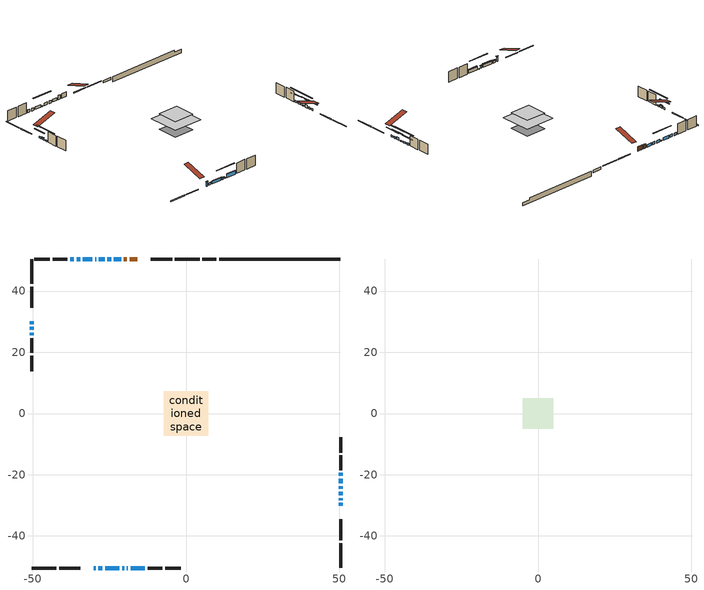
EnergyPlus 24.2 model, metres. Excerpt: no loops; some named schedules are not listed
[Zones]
conditioned space
 floor outside (Floor1 construction): -1.36,-1.36 -1.36,1.36 1.36,1.36 1.36,-1.36 z0.49
 floor adiabatic (Floor3 construction): -1.07,-1.07 -1.07,1.07 1.07,1.07 1.07,-1.07 z0.49
 floor adiabatic (AdiabaticFloorConstruction): -7.33,-7.33 -7.33,7.33 7.33,7.33 7.33,-7.33 z2.93
 floor foundation (Slab1 construction): -5,-5 -5,5 5,5 5,-5 z-2.04
 floor foundation (Slab2 construction): -1.07,-1.07 -1.07,1.07 1.07,1.07 1.07,-1.07 z-0.65
 wall outside (RimJoist1 construction): 4.46,50.45 -3.64,50.45 / -50.45,-50.45 -42.35,-50.45 / -50.45,50.45 -50.45,42.35 / 50.45,-50.45 50.45,-42.35 z0.49:0.79
 wall outside (RimJoist2 construction): -4.57,50.45 -11.44,50.45 / -41.42,-50.45 -34.55,-50.45 / -50.45,41.42 -50.45,34.55 / 50.45,-41.42 50.45,-34.55 z0.49:0.79
 wall outside (AdiabaticWallConstruction 1): -15.87,50.45 -18.43,50.45 / -19.36,50.45 -20.27,50.45 z0.49:2.52
 wall outside (AdiabaticWallConstruction): -30.13,-50.45 -29.52,-50.45 z0.49:2.55; -28.59,-50.45 -27.37,-50.45 / -50.45,30.13 -50.45,29.21 / 50.45,-30.13 50.45,-29.21 / 50.45,-28.28 50.45,-27.67 / -20.84,-50.45 -20.22,-50.45 / -50.45,28.28 -50.45,27.37 / 50.45,-20.3 50.45,-19.38 z0.49:1.41; -21.2,50.45 -23.53,50.45 / -24.46,50.45 -25.68,50.45 / -26.61,50.45 -28.44,50.45 / -26.44,-50.45 -21.76,-50.45 / 50.45,-26.75 50.45,-25.52 / -30.59,50.45 -33.64,50.45 / -34.56,50.45 -35.73,50.45 / -36.66,50.45 -37.83,50.45 z0.49:1.71; 50.45,-24.6 50.45,-23.68 z0.49:0.95; 50.45,-22.75 50.45,-21.23 / -50.45,26.44 -50.45,25.52 z0.49:1.1; -29.36,50.45 -29.66,50.45 / -19.3,-50.45 -19,-50.45 z0.49:0.84; -18.08,-50.45 -13.4,-50.45 z0.49:2.01
 wall outside (Wall1 construction): -38.76,50.45 -43.52,50.45 / -12.47,-50.45 -7.71,-50.45 / -50.45,24.6 -50.45,19.84 / 50.45,-18.46 50.45,-13.7 z0.49:5.37
 wall outside (Wall2 construction): -44.45,50.45 -49.52,50.45 / -6.79,-50.45 -1.71,-50.45 / -50.45,18.91 -50.45,13.83 / 50.45,-12.77 50.45,-7.69 z0.49:5.37
 wall foundation (FoundationWall1 construction): 10.89,50.45,-2.04 10.89,50.45,0.4 46.5,50.45,0.4 46.5,50.45,-0.6 50.45,50.45,-0.6 50.45,50.45,-2.04
 wall foundation (FoundationWall2 construction): 9.96,50.45 5.39,50.45 z-0.65:0.49
 window (WindowConstruction 16): -30.13,-50.45 -29.52,-50.45 z0.49:2.55
 window (WindowConstruction 6): -28.59,-50.45 -27.37,-50.45 z0.49:1.4
 window (WindowConstruction 7): -50.45,30.13 -50.45,29.21 z0.49:1.4
 window (WindowConstruction 8): 50.45,-30.13 50.45,-29.21 z0.49:1.4
 window (WindowConstruction 9): 50.45,-28.28 50.45,-27.67 z0.49:1.4
 window (WindowConstruction 10): -21.2,50.45 -23.53,50.45 z0.49:1.71
 window (WindowConstruction 11): -24.46,50.45 -25.68,50.45 z0.49:1.71
 window (WindowConstruction 12): -26.61,50.45 -28.44,50.45 z0.49:1.71
 window (WindowConstruction 13): -26.44,-50.45 -21.76,-50.45 z0.49:1.71
 window (WindowConstruction 14): -20.84,-50.45 -20.23,-50.45 z0.49:1.4
 window (WindowConstruction 15): -50.45,28.28 -50.45,27.37 z0.49:1.4
 window (WindowConstruction): 50.45,-26.74 50.45,-25.53 z0.49:1.71
 window (WindowConstruction 17): 50.45,-24.6 50.45,-23.68 z0.49:0.95
 window (WindowConstruction 18): 50.45,-22.75 50.45,-21.23 z0.49:1.1
 window (WindowConstruction 19): -29.37,50.45 -29.66,50.45 z0.49:0.84
 window (WindowConstruction 20): -19.3,-50.45 -19.01,-50.45 z0.49:0.84
 window (WindowConstruction 21): -50.45,26.44 -50.45,25.53 z0.49:1.1
 window (WindowConstruction 1): 50.45,-20.3 50.45,-19.39 z0.49:1.4
 window (WindowConstruction 2): -30.59,50.45 -33.64,50.45 z0.49:1.71
 window (WindowConstruction 3): -34.56,50.45 -35.73,50.45 z0.49:1.71
 window (WindowConstruction 4): -36.66,50.45 -37.83,50.45 z0.49:1.71
 window (WindowConstruction 5): -18.08,-50.45 -13.4,-50.45 z0.49:2.01
 door (Door): -15.87,50.45 -18.43,50.45 z0.49:2.52
 door (Door 1): -19.36,50.45 -20.27,50.45 z0.49:2.52
 ceiling adiabatic (AdiabaticFloorConstruction): 7.33,-7.33 7.33,7.33 -7.33,7.33 -7.33,-7.33 z2.93
attic - vented
 floor to conditioned space (Floor2 construction Reversed): -5,-5 -5,5 5,5 5,-5 z5.37
 roof outside (Roof1 construction): -14.94,50.45,5.37 -14.94,40.71,8.61 -12.37,40.71,8.61 -12.37,50.45,5.37; -31.06,-50.45,5.37 -31.06,-40.71,8.61 -33.62,-40.71,8.61 -33.62,-50.45,5.37; -50.45,31.06,5.37 -40.71,31.06,8.61 -40.71,33.62,8.61 -50.45,33.62,5.37; 50.45,-31.06,5.37 40.71,-31.06,8.61 40.71,-33.62,8.61 50.45,-33.62,5.37
shading: -29.29,-50.45 -30.36,-50.45 -30.36,-50.86 -29.29,-50.86 z2.78; -27.14,-50.45 -28.82,-50.45 -28.82,-50.86 -27.14,-50.86 z1.63; -50.45,26.57 -50.45,32.77 -50.86,32.77 -50.86,26.57 z4.04; 50.45,-26.57 50.45,-32.77 50.86,-32.77 50.86,-26.57 z4.04; 50.45,-25.03 50.45,-30.92 50.86,-30.92 50.86,-25.03 z4.04; -21.54,-50.45 -26.67,-50.45 -26.67,-50.86 -21.54,-50.86 z1.94; -20,-50.45 -21.06,-50.45 -21.06,-50.86 -20,-50.86 z1.63; -50.45,27.14 -50.45,28.51 -50.86,28.51 -50.86,27.14 z1.63; 50.45,-22.89 50.45,-29.38 50.86,-29.38 50.86,-22.89 z4.35; 50.45,-18.6 50.45,-29.68 50.86,-29.68 50.86,-18.6 z6.03; 50.45,-16.15 50.45,-27.83 50.86,-27.83 50.86,-16.15 z6.18; -34.74,50.45 -24.29,50.45 -24.29,50.86 -34.74,50.86 z5.92; -13.93,-50.45 -24.38,-50.45 -24.38,-50.86 -13.93,-50.86 z5.92; -50.45,20.44 -50.45,31.52 -50.86,31.52 -50.86,20.44 z6.18; 50.45,-16.75 50.45,-22.94 50.86,-22.94 50.86,-16.75 z4.04; -13.17,-50.45 -18.31,-50.45 -18.31,-50.86 -13.17,-50.86 z2.24
[Building]
Building 1: Terrain=Suburbs
[Site:Location]
Vancouver Intl AP_BC: Latitude {deg}=49.19; Longitude {deg}=-123.18; Time Zone {hr}=-8; Elevation {m}=4; Keep Site Location Information=Yes
[Site:GroundTemperature:Shallow]
8.06451, 6.96315, 6.87495, 7.3976, 9.49575, 11.5841, 13.3946, 14.5416, 14.639, 13.7062, 11.9418, 9.91751
[Site:WaterMainsTemperature]
Calculation Method=Schedule; Temperature Schedule=mains temperature schedule
[Material] Roughness=Rough; Thermal Absorptance=0.9
Name | Thickness {m} | Conductivity {W/m-K} | Density {kg/m3} | Specific Heat {J/kg-K} | Solar Absorptance | Visible Absorptance
asphalt or fiberglass shingles | 0.00635 | 0.162714 | 1121.4 | 1465.45 | 0.4 | 0.4
ceiling stud and cavity | 0.1397 | 0.0798161 | 65.682 | 1177.47 | 0.7 | 0.7
concrete 4.0 in. | 0.1016 | 1.803125 | 2242.8 | 837.4 | 0.7 | 0.7
concrete 8.0 in. | 0.2032 | 1.803125 | 2242.8 | 837.4 | 0.7 | 0.7
door material | 0.04445 | 0.0451087 | 512.64 | 1214.23 | 0.7 | 0.7
exterior vertical ins | 0.00139922 | 0.029427 | 32.04 | 1214.23 | 0.7 | 0.7
floor covering | 0.0127 | 0.0433444 | 54.468 | 1339.84 | 0.6 | 0.6
floor covering 1 | 0.0127 | 9.015625 | 54.468 | 1339.84 | 0.6 | 0.6
floor rigid ins; wall rigid ins 1 | 0.512978 | 0.029427 | 32.04 | 1214.23 | 0.7 | 0.7
floor stud and cavity | 0.1397 | 1.58053 | 92.3553 | 1139.71 | 0.7 | 0.7
floor stud and cavity 1 | 0.0889 | 0.62952 | 50.32683 | 1063.81 | 0.7 | 0.7
floor stud and cavity 2 | 0.1397 | 1.75129 | 37.0049 | 1207.88 | 0.7 | 0.7
furniture material conditioned space 1 | 0.1524 | 0.115458 | 640.8 | 1214.23 | 0.6 | 0.6
gypsum board | 0.0127 | 0.160291 | 801 | 837.4 | 0.6 | 0.6
gypsum board 1 | 0.0127 | 0.160291 | 801 | 837.4 | 0.7 | 0.7
osb sheathing 0.5 in. | 0.0127 | 0.115458 | 512.64 | 1214.23 | 0.7 | 0.7
osb sheathing 0.75 in. | 0.01905 | 0.115458 | 512.64 | 1214.23 | 0.7 | 0.7
osb sheathing 2.0 in. | 0.0508 | 0.115458 | 512.64 | 1214.23 | 0.7 | 0.7
rim joist stud and cavity | 0.0508 | 0.0451784 | 125.044 | 1163.47 | 0.6 | 0.6
rim joist stud and cavity 1 | 0.0508 | 0.0435419 | 125.044 | 1163.47 | 0.6 | 0.6
wall rigid ins | 0.051816 | 0.029427 | 32.04 | 1214.23 | 0.7 | 0.7
wall stud and cavity | 0.1397 | 0.251076 | 139.0536 | 1170.24 | 0.7 | 0.7
wall stud and cavity 1 | 0.1397 | 0.251873 | 139.0536 | 1170.24 | 0.7 | 0.7
wall stud and cavity 2 | 0.0889 | 0.380278 | 52.3479 | 1209.89 | 0.7 | 0.7
wall stud and cavity 3 | 0.0889 | 0.391764 | 83.0341 | 1211.67 | 0.7 | 0.7
wood siding | 0.0254 | 0.102417 | 544.68 | 1172.36 | 0.4 | 0.4
wood siding 1; wood siding 2; wood siding 3 | 0.0254 | 0.102417 | 544.68 | 1172.36 | 0.7 | 0.7
[WindowMaterial:SimpleGlazingSystem]
Name | U-Factor {W/m2-K} | Solar Heat Gain Coefficient
WindowMaterial | 3.30119 | 0.67
WindowMaterial 1 | 3.304596 | 0.64
WindowMaterial 10 | 3.308 | 0.63
WindowMaterial 11 | 3.26258 | 0.43
WindowMaterial 2 | 3.296079 | 0.7
WindowMaterial 3 | 3.30119 | 0.66
WindowMaterial 4 | 3.308 | 0.62
WindowMaterial 5 | 3.30687 | 0.61
WindowMaterial 6 | 3.31993 | 0.53
WindowMaterial 7 | 3.29835 | 0.69
WindowMaterial 8 | 6.881736 | 0.69
WindowMaterial 9 | 3.30914 | 0.58
[Construction]
AdiabaticFloorConstruction: floor stud and cavity 2, floor rigid ins, osb sheathing 0.75 in., floor covering
AdiabaticWallConstruction: wood siding 2, wall rigid ins 1, wall stud and cavity 2, gypsum board
AdiabaticWallConstruction 1: wood siding 3, wall rigid ins 1, wall stud and cavity 2, gypsum board
Door; Door 1: door material
Floor1 construction: floor stud and cavity, osb sheathing 0.75 in., floor covering
Floor2 construction Reversed: gypsum board, ceiling stud and cavity
Floor3 construction: floor stud and cavity 1, floor covering 1
FoundationWall1 construction: concrete 8.0 in.
FoundationWall2 construction: concrete 8.0 in., gypsum board 1
furniture construction conditioned space 1: furniture material conditioned space 1
PartitionWallConstruction: gypsum board, wall stud and cavity 3, gypsum board
RimJoist1 construction: wood siding 1, osb sheathing 2.0 in., rim joist stud and cavity
RimJoist2 construction: wood siding 1, osb sheathing 2.0 in., rim joist stud and cavity 1
Roof1 construction: asphalt or fiberglass shingles
Slab1 construction; Slab2 construction: concrete 4.0 in.
Wall1 construction: wood siding, wall rigid ins, osb sheathing 0.5 in., wall stud and cavity, gypsum board
Wall2 construction: wood siding, wall rigid ins, osb sheathing 0.5 in., wall stud and cavity 1, gypsum board
WindowConstruction: WindowMaterial
WindowConstruction 1; WindowConstruction 15; WindowConstruction 7; WindowConstruction 8: WindowMaterial 1
WindowConstruction 10; WindowConstruction 3: WindowMaterial 3
WindowConstruction 11: WindowMaterial 6
WindowConstruction 12; WindowConstruction 14; WindowConstruction 21; WindowConstruction 6; WindowConstruction 9: WindowMaterial 5
WindowConstruction 13: WindowMaterial 7
WindowConstruction 16: WindowMaterial 8
WindowConstruction 17: WindowMaterial 9
WindowConstruction 18: WindowMaterial 10
WindowConstruction 19; WindowConstruction 20: WindowMaterial 11
WindowConstruction 2; WindowConstruction 5: WindowMaterial 2
WindowConstruction 4: WindowMaterial 4
[Zone] Multiplier=1; Part of Total Floor Area=Yes
Name | Volume {m3}
attic - vented | 52.7521
conditioned space | 834
[Space]
Name | Zone | Volume {m3}
attic - vented 1 | attic - vented | 52.7521
conditioned space 1 | conditioned space | 834
[ZoneInfiltration:EffectiveLeakageArea]
infil attic - vented 1: Zone or Space=attic - vented 1; Schedule=Always On Discrete; Effective Air Leakage Area {cm2}=4140.41; Stack Coefficient=0.000225836; Wind Coefficient=1.01535e-05
[ZoneMixing]
whole house fan mix: Zone or Space=attic - vented; Schedule=Always On Continuous; Design Flow Rate Calculation Method=Flow/Zone; Design Flow Rate {m3/s}=0; Source Zone or Space=conditioned space
[SurfaceProperty:ExposedFoundationPerimeter] Exposed Perimeter Calculation Method=TotalExposedPerimeter
Name | Total Exposed Perimeter {m}
Slab1 | 39.563
Slab2 | 4.572
[InternalMass] Zone or ZoneList=conditioned space; Space or SpaceList=conditioned space 1
Name | Construction | Surface Area {m2}
furniture mass conditioned space 1 | furniture construction conditioned space 1 | 132.676
partition wall mass | PartitionWallConstruction | 327.141
[Lights]
interior lighting: Zone or ZoneList or Space or SpaceList=conditioned space 1; Schedule=interior lighting schedule; Design Level Calculation Method=LightingLevel; Lighting Level {W}=343.2; Return Air Fraction=0; Fraction Radiant=0.6; Fraction Visible=0.2; Fraction Replaceable=1
[People]
occupants: Zone or ZoneList or Space or SpaceList=conditioned space 1; Number of People Schedule=occupants schedule; Number of People Calculation Method=People; Number of People=3; Fraction Radiant=0.314171; Sensible Heat Fraction=0.56303; Activity Level Schedule=occupants activity schedule; Carbon Dioxide Generation Rate {m3/s-W}=0; Enable ASHRAE 55 Comfort Warnings=No; Mean Radiant Temperature Calculation Type=EnclosureAveraged
[ElectricEquipment] Zone or ZoneList or Space or SpaceList=conditioned space 1; Design Level Calculation Method=EquipmentLevel
Name | Schedule | Design Level {W} | Fraction Latent | Fraction Radiant | Fraction Lost
clothes dryer | clothes dryer schedule | 140.772 | 0.015 | 0.081 | 0.85
clothes washer | clothes washer schedule | 32.1985 | 0.03 | 0.162 | 0.7
cooking range | cooking range schedule | 215.147 | 0.08 | 0.432 | 0.2
dishwasher | dishwasher schedule | 66.8632 | 0.3 | 0.18 | 0.4
fridge | fridge schedule | 72.9452 | 0 | 0.6 | 0
mech vent bath fan 0 | mech vent bath fan 0 schedule | 50.2 | 0 | 0 | 1
mech vent bath fan 1 | mech vent bath fan 1 schedule | 50.2 | 0 | 0 | 1
mech vent house fan | mech vent house fan schedule | 0 | 0 | 0 | 1
mech vent house fan cfis | mech vent house fan cfis schedule | 0 | 0 | 0 | 0
mech vent range fan 0 | mech vent range fan 0 schedule | 57 | 0 | 0 | 1
misc plug loads | misc plug loads schedule | 494.7 | 0.045 | 0.513 | 0.1
whole house fan | Always On Discrete | 0 | 0 | 0 | 1
[OtherEquipment] Zone or ZoneList or Space or SpaceList=conditioned space 1; Design Level Calculation Method=EquipmentLevel
Name | Fuel Type | Schedule | Design Level {W} | Fraction Latent | Fraction Radiant | Fraction Lost
clothes dryer 1 | Electricity | clothes dryer schedule | 0 | 0.015 | 0.081 | 0.85
cooking range 1 | Electricity | cooking range schedule | 0 | 0.08 | 0.432 | 0.2
general water use latent | None | general water use schedule | 62.594 | 1 | 0 | 0
general water use sensible | None | general water use schedule | -61.6891 | 0 | 0.6 | 0
mech vent house fan latent load | None | Always On Discrete | 0 | 1 | 0 | 0
mech vent house fan sensible load | None | Always On Discrete | 0 | 0 | 0 | 0
water heater energy adjustment1 | NaturalGas | Always On Discrete | 0.01 | 0 | 0 | 1
[ZoneInfiltration:DesignFlowRate] Zone or ZoneList or Space or SpaceList=conditioned space 1; Schedule=Always On Discrete; Design Flow Rate Calculation Method=Flow/Zone; Design Flow Rate {m3/s}=0
infil flow; natural vent flow; whole house fan flow
[Foundation:Kiva] Initial Indoor Air Temperature {C}=18; Wall Depth Below Slab {m}=0.2032
Name | Wall Height Above Grade {m} | Custom Block Material Name 1 | Custom Block Depth 1 {m} | Custom Block X Position 1 {m} | Custom Block Z Position 1 {m}
Foundation Kiva 1 | 0.399989
Foundation Kiva 2 | 0.490027 | exterior vertical ins | 1.14001 | 0.2159 | 0
[Foundation:Kiva:Settings]
Soil Conductivity {W/m-K}=0.849921; Soil Density {kg/m3}=1842.3; Soil Specific Heat {J/kg-K}=418.7; Ground Solar Absorptivity=0.9; Ground Thermal Absorptivity=0.9; Ground Surface Roughness {m}=0.03; Far-Field Width {m}=40; Deep-Ground Boundary Condition=ZeroFlux; Deep-Ground Depth {m}=40; Minimum Cell Dimension {m}=0.2; Maximum Cell Growth Coefficient=3; Simulation Timestep=Timestep
[Exterior:Lights]
exterior lighting: Schedule=exterior lighting schedule; Design Level {W}=75.6
[Schedule:Constant]
Name | Hourly Value
Always On Continuous; mech vent house fan schedule; mech vent house fan cfis schedule; Always On Discrete | 1
occupants activity schedule | 117.228
fridge schedule | 0
[Schedule:Week:Daily]
interior lighting schedule Week Rule - Jan1-Jan27: interior lighting schedule day, interior lighting schedule day, interior lighting schedule day, interior lighting schedule day, interior lighting schedule day, interior lighting schedule day, interior lighting schedule day, interior lighting schedule default day, interior lighting schedule default day, interior lighting schedule default day, interior lighting schedule default day, interior lighting schedule default day
interior lighting schedule Week Rule - Jan28-Feb3: interior lighting schedule day, interior lighting schedule day, interior lighting schedule day, interior lighting schedule day, interior lighting schedule day 1, interior lighting schedule day 1, interior lighting schedule day 1, interior lighting schedule default day, interior lighting schedule default day, interior lighting schedule default day, interior lighting schedule default day, interior lighting schedule default day
interior lighting schedule Week Rule - Feb4-Feb24: interior lighting schedule day 1, interior lighting schedule day 1, interior lighting schedule day 1, interior lighting schedule day 1, interior lighting schedule day 1, interior lighting schedule day 1, interior lighting schedule day 1, interior lighting schedule default day, interior lighting schedule default day, interior lighting schedule default day, interior lighting schedule default day, interior lighting schedule default day
interior lighting schedule Week Rule - Feb25-Mar3: interior lighting schedule day 1, interior lighting schedule day 1, interior lighting schedule day 1, interior lighting schedule day 1, interior lighting schedule day 2, interior lighting schedule day 2, interior lighting schedule day 2, interior lighting schedule default day, interior lighting schedule default day, interior lighting schedule default day, interior lighting schedule default day, interior lighting schedule default day
interior lighting schedule Week Rule - Mar4-Mar31: interior lighting schedule day 2, interior lighting schedule day 2, interior lighting schedule day 2, interior lighting schedule day 2, interior lighting schedule day 2, interior lighting schedule day 2, interior lighting schedule day 2, interior lighting schedule default day, interior lighting schedule default day, interior lighting schedule default day, interior lighting schedule default day, interior lighting schedule default day
interior lighting schedule Week Rule - Apr1-Apr28: interior lighting schedule day 3, interior lighting schedule day 3, interior lighting schedule day 3, interior lighting schedule day 3, interior lighting schedule day 3, interior lighting schedule day 3, interior lighting schedule day 3, interior lighting schedule default day, interior lighting schedule default day, interior lighting schedule default day, interior lighting schedule default day, interior lighting schedule default day
interior lighting schedule Week Rule - Apr29-May5: interior lighting schedule day 3, interior lighting schedule day 3, interior lighting schedule day 4, interior lighting schedule day 4, interior lighting schedule day 4, interior lighting schedule day 4, interior lighting schedule day 4, interior lighting schedule default day, interior lighting schedule default day, interior lighting schedule default day, interior lighting schedule default day, interior lighting schedule default day
interior lighting schedule Week Rule - May6-May26: interior lighting schedule day 4, interior lighting schedule day 4, interior lighting schedule day 4, interior lighting schedule day 4, interior lighting schedule day 4, interior lighting schedule day 4, interior lighting schedule day 4, interior lighting schedule default day, interior lighting schedule default day, interior lighting schedule default day, interior lighting schedule default day, interior lighting schedule default day
interior lighting schedule Week Rule - May27-Jun2: interior lighting schedule day 4, interior lighting schedule day 4, interior lighting schedule day 4, interior lighting schedule day 4, interior lighting schedule day 4, interior lighting schedule day 5, interior lighting schedule day 5, interior lighting schedule default day, interior lighting schedule default day, interior lighting schedule default day, interior lighting schedule default day, interior lighting schedule default day
interior lighting schedule Week Rule - Jun3-Jun30: interior lighting schedule day 5, interior lighting schedule day 5, interior lighting schedule day 5, interior lighting schedule day 5, interior lighting schedule day 5, interior lighting schedule day 5, interior lighting schedule day 5, interior lighting schedule default day, interior lighting schedule default day, interior lighting schedule default day, interior lighting schedule default day, interior lighting schedule default day
interior lighting schedule Week Rule - Jul1-Jul28: interior lighting schedule day 6, interior lighting schedule day 6, interior lighting schedule day 6, interior lighting schedule day 6, interior lighting schedule day 6, interior lighting schedule day 6, interior lighting schedule day 6, interior lighting schedule default day, interior lighting schedule default day, interior lighting schedule default day, interior lighting schedule default day, interior lighting schedule default day
interior lighting schedule Week Rule - Jul29-Aug4: interior lighting schedule day 6, interior lighting schedule day 6, interior lighting schedule day 6, interior lighting schedule day 7, interior lighting schedule day 7, interior lighting schedule day 7, interior lighting schedule day 7, interior lighting schedule default day, interior lighting schedule default day, interior lighting schedule default day, interior lighting schedule default day, interior lighting schedule default day
interior lighting schedule Week Rule - Aug5-Aug25: interior lighting schedule day 7, interior lighting schedule day 7, interior lighting schedule day 7, interior lighting schedule day 7, interior lighting schedule day 7, interior lighting schedule day 7, interior lighting schedule day 7, interior lighting schedule default day, interior lighting schedule default day, interior lighting schedule default day, interior lighting schedule default day, interior lighting schedule default day
interior lighting schedule Week Rule - Aug26-Sep1: interior lighting schedule day 7, interior lighting schedule day 7, interior lighting schedule day 7, interior lighting schedule day 7, interior lighting schedule day 7, interior lighting schedule day 7, interior lighting schedule day 8, interior lighting schedule default day, interior lighting schedule default day, interior lighting schedule default day, interior lighting schedule default day, interior lighting schedule default day
interior lighting schedule Week Rule - Sep2-Sep29: interior lighting schedule day 8, interior lighting schedule day 8, interior lighting schedule day 8, interior lighting schedule day 8, interior lighting schedule day 8, interior lighting schedule day 8, interior lighting schedule day 8, interior lighting schedule default day, interior lighting schedule default day, interior lighting schedule default day, interior lighting schedule default day, interior lighting schedule default day
interior lighting schedule Week Rule - Sep30-Oct6: interior lighting schedule day 8, interior lighting schedule day 9, interior lighting schedule day 9, interior lighting schedule day 9, interior lighting schedule day 9, interior lighting schedule day 9, interior lighting schedule day 9, interior lighting schedule default day, interior lighting schedule default day, interior lighting schedule default day, interior lighting schedule default day, interior lighting schedule default day
interior lighting schedule Week Rule - Oct7-Oct27: interior lighting schedule day 9, interior lighting schedule day 9, interior lighting schedule day 9, interior lighting schedule day 9, interior lighting schedule day 9, interior lighting schedule day 9, interior lighting schedule day 9, interior lighting schedule default day, interior lighting schedule default day, interior lighting schedule default day, interior lighting schedule default day, interior lighting schedule default day
interior lighting schedule Week Rule - Oct28-Nov3: interior lighting schedule day 9, interior lighting schedule day 9, interior lighting schedule day 9, interior lighting schedule day 9, interior lighting schedule day 10, interior lighting schedule day 10, interior lighting schedule day 10, interior lighting schedule default day, interior lighting schedule default day, interior lighting schedule default day, interior lighting schedule default day, interior lighting schedule default day
interior lighting schedule Week Rule - Nov4-Nov24: interior lighting schedule day 10, interior lighting schedule day 10, interior lighting schedule day 10, interior lighting schedule day 10, interior lighting schedule day 10, interior lighting schedule day 10, interior lighting schedule day 10, interior lighting schedule default day, interior lighting schedule default day, interior lighting schedule default day, interior lighting schedule default day, interior lighting schedule default day
interior lighting schedule Week Rule - Nov25-Dec1: interior lighting schedule day 10, interior lighting schedule day 10, interior lighting schedule day 10, interior lighting schedule day 10, interior lighting schedule day 10, interior lighting schedule day 10, interior lighting schedule day 11, interior lighting schedule default day, interior lighting schedule default day, interior lighting schedule default day, interior lighting schedule default day, interior lighting schedule default day
interior lighting schedule Week Rule - Dec2-Dec31: interior lighting schedule day 11, interior lighting schedule day 11, interior lighting schedule day 11, interior lighting schedule day 11, interior lighting schedule day 11, interior lighting schedule day 11, interior lighting schedule day 11, interior lighting schedule default day, interior lighting schedule default day, interior lighting schedule default day, interior lighting schedule default day, interior lighting schedule default day
occupants schedule Week Rule - Jan1-Dec31: occupants schedule day, occupants schedule day, occupants schedule day, occupants schedule day, occupants schedule day, occupants schedule day, occupants schedule day, occupants schedule default day, occupants schedule default day, occupants schedule default day, occupants schedule default day, occupants schedule default day
clothes dryer schedule Week Rule - Jan1-Dec31: clothes dryer schedule day, clothes dryer schedule day, clothes dryer schedule day, clothes dryer schedule day, clothes dryer schedule day, clothes dryer schedule day, clothes dryer schedule day, clothes dryer schedule default day, clothes dryer schedule default day, clothes dryer schedule default day, clothes dryer schedule default day, clothes dryer schedule default day
clothes washer schedule Week Rule - Jan1-Dec31: clothes washer schedule day, clothes washer schedule day, clothes washer schedule day, clothes washer schedule day, clothes washer schedule day, clothes washer schedule day, clothes washer schedule day, clothes washer schedule default day, clothes washer schedule default day, clothes washer schedule default day, clothes washer schedule default day, clothes washer schedule default day
cooking range schedule Week Rule - Jan1-Dec31: cooking range schedule day, cooking range schedule day, cooking range schedule day, cooking range schedule day, cooking range schedule day, cooking range schedule day, cooking range schedule day, cooking range schedule default day, cooking range schedule default day, cooking range schedule default day, cooking range schedule default day, cooking range schedule default day
dishwasher schedule Week Rule - Jan1-Dec31: dishwasher schedule day, dishwasher schedule day, dishwasher schedule day, dishwasher schedule day, dishwasher schedule day, dishwasher schedule day, dishwasher schedule day, dishwasher schedule default day, dishwasher schedule default day, dishwasher schedule default day, dishwasher schedule default day, dishwasher schedule default day
mech vent bath fan 0 schedule Week Rule - Jan1-Dec31: mech vent bath fan 0 schedule day, mech vent bath fan 0 schedule day, mech vent bath fan 0 schedule day, mech vent bath fan 0 schedule day, mech vent bath fan 0 schedule day, mech vent bath fan 0 schedule day, mech vent bath fan 0 schedule day, mech vent bath fan 0 schedule default day, mech vent bath fan 0 schedule default day, mech vent bath fan 0 schedule default day, mech vent bath fan 0 schedule default day, mech vent bath fan 0 schedule default day
mech vent bath fan 1 schedule Week Rule - Jan1-Dec31: mech vent bath fan 1 schedule day, mech vent bath fan 1 schedule day, mech vent bath fan 1 schedule day, mech vent bath fan 1 schedule day, mech vent bath fan 1 schedule day, mech vent bath fan 1 schedule day, mech vent bath fan 1 schedule day, mech vent bath fan 1 schedule default day, mech vent bath fan 1 schedule default day, mech vent bath fan 1 schedule default day, mech vent bath fan 1 schedule default day, mech vent bath fan 1 schedule default day
mech vent range fan 0 schedule Week Rule - Jan1-Dec31: mech vent range fan 0 schedule day, mech vent range fan 0 schedule day, mech vent range fan 0 schedule day, mech vent range fan 0 schedule day, mech vent range fan 0 schedule day, mech vent range fan 0 schedule day, mech vent range fan 0 schedule day, mech vent range fan 0 schedule default day, mech vent range fan 0 schedule default day, mech vent range fan 0 schedule default day, mech vent range fan 0 schedule default day, mech vent range fan 0 schedule default day
misc plug loads schedule Week Rule - Jan1-Dec31: misc plug loads schedule day, misc plug loads schedule day, misc plug loads schedule day, misc plug loads schedule day, misc plug loads schedule day, misc plug loads schedule day, misc plug loads schedule day, misc plug loads schedule default day, misc plug loads schedule default day, misc plug loads schedule default day, misc plug loads schedule default day, misc plug loads schedule default day
general water use schedule Week Rule - Jan1-Dec31: general water use schedule day, general water use schedule day, general water use schedule day, general water use schedule day, general water use schedule day, general water use schedule day, general water use schedule day, general water use schedule default day, general water use schedule default day, general water use schedule default day, general water use schedule default day, general water use schedule default day
exterior lighting schedule Week Rule - Jan1-Jan27: exterior lighting schedule day, exterior lighting schedule day, exterior lighting schedule day, exterior lighting schedule day, exterior lighting schedule day, exterior lighting schedule day, exterior lighting schedule day, exterior lighting schedule default day, exterior lighting schedule default day, exterior lighting schedule default day, exterior lighting schedule default day, exterior lighting schedule default day
exterior lighting schedule Week Rule - Jan28-Feb3: exterior lighting schedule day, exterior lighting schedule day, exterior lighting schedule day, exterior lighting schedule day, exterior lighting schedule day 1, exterior lighting schedule day 1, exterior lighting schedule day 1, exterior lighting schedule default day, exterior lighting schedule default day, exterior lighting schedule default day, exterior lighting schedule default day, exterior lighting schedule default day
exterior lighting schedule Week Rule - Feb4-Feb24: exterior lighting schedule day 1, exterior lighting schedule day 1, exterior lighting schedule day 1, exterior lighting schedule day 1, exterior lighting schedule day 1, exterior lighting schedule day 1, exterior lighting schedule day 1, exterior lighting schedule default day, exterior lighting schedule default day, exterior lighting schedule default day, exterior lighting schedule default day, exterior lighting schedule default day
exterior lighting schedule Week Rule - Feb25-Mar3: exterior lighting schedule day 1, exterior lighting schedule day 1, exterior lighting schedule day 1, exterior lighting schedule day 1, exterior lighting schedule day 2, exterior lighting schedule day 2, exterior lighting schedule day 2, exterior lighting schedule default day, exterior lighting schedule default day, exterior lighting schedule default day, exterior lighting schedule default day, exterior lighting schedule default day
exterior lighting schedule Week Rule - Mar4-Mar31: exterior lighting schedule day 2, exterior lighting schedule day 2, exterior lighting schedule day 2, exterior lighting schedule day 2, exterior lighting schedule day 2, exterior lighting schedule day 2, exterior lighting schedule day 2, exterior lighting schedule default day, exterior lighting schedule default day, exterior lighting schedule default day, exterior lighting schedule default day, exterior lighting schedule default day
exterior lighting schedule Week Rule - Apr1-Apr28: exterior lighting schedule day 3, exterior lighting schedule day 3, exterior lighting schedule day 3, exterior lighting schedule day 3, exterior lighting schedule day 3, exterior lighting schedule day 3, exterior lighting schedule day 3, exterior lighting schedule default day, exterior lighting schedule default day, exterior lighting schedule default day, exterior lighting schedule default day, exterior lighting schedule default day
exterior lighting schedule Week Rule - Apr29-May5: exterior lighting schedule day 3, exterior lighting schedule day 3, exterior lighting schedule day 4, exterior lighting schedule day 4, exterior lighting schedule day 4, exterior lighting schedule day 4, exterior lighting schedule day 4, exterior lighting schedule default day, exterior lighting schedule default day, exterior lighting schedule default day, exterior lighting schedule default day, exterior lighting schedule default day
exterior lighting schedule Week Rule - May6-May26: exterior lighting schedule day 4, exterior lighting schedule day 4, exterior lighting schedule day 4, exterior lighting schedule day 4, exterior lighting schedule day 4, exterior lighting schedule day 4, exterior lighting schedule day 4, exterior lighting schedule default day, exterior lighting schedule default day, exterior lighting schedule default day, exterior lighting schedule default day, exterior lighting schedule default day
[Schedule:Year]
interior lighting schedule: interior lighting schedule Week Rule - Jan1-Jan27, 1, 1, 1, 27, interior lighting schedule Week Rule - Jan28-Feb3, 1, 28, 2, 3, interior lighting schedule Week Rule - Feb4-Feb24, 2, 4, 2, 24, interior lighting schedule Week Rule - Feb25-Mar3, 2, 25, 3, 3, interior lighting schedule Week Rule - Mar4-Mar31, 3, 4, 3, 31, interior lighting schedule Week Rule - Apr1-Apr28, 4, 1, 4, 28, interior lighting schedule Week Rule - Apr29-May5, 4, 29, 5, 5, interior lighting schedule Week Rule - May6-May26, 5, 6, 5, 26, interior lighting schedule Week Rule - May27-Jun2, 5, 27, 6, 2, interior lighting schedule Week Rule - Jun3-Jun30, 6, 3, 6, 30, interior lighting schedule Week Rule - Jul1-Jul28, 7, 1, 7, 28, interior lighting schedule Week Rule - Jul29-Aug4, 7, 29, 8, 4, interior lighting schedule Week Rule - Aug5-Aug25, 8, 5, 8, 25, interior lighting schedule Week Rule - Aug26-Sep1, 8, 26, 9, 1, interior lighting schedule Week Rule - Sep2-Sep29, 9, 2, 9, 29, interior lighting schedule Week Rule - Sep30-Oct6, 9, 30, 10, 6, interior lighting schedule Week Rule - Oct7-Oct27, 10, 7, 10, 27, interior lighting schedule Week Rule - Oct28-Nov3, 10, 28, 11, 3, interior lighting schedule Week Rule - Nov4-Nov24, 11, 4, 11, 24, interior lighting schedule Week Rule - Nov25-Dec1, 11, 25, 12, 1, interior lighting schedule Week Rule - Dec2-Dec31, 12, 2, 12, 31
occupants schedule: occupants schedule Week Rule - Jan1-Dec31, 1, 1, 12, 31
clothes dryer schedule: clothes dryer schedule Week Rule - Jan1-Dec31, 1, 1, 12, 31
clothes washer schedule: clothes washer schedule Week Rule - Jan1-Dec31, 1, 1, 12, 31
cooking range schedule: cooking range schedule Week Rule - Jan1-Dec31, 1, 1, 12, 31
dishwasher schedule: dishwasher schedule Week Rule - Jan1-Dec31, 1, 1, 12, 31
mech vent bath fan 0 schedule: mech vent bath fan 0 schedule Week Rule - Jan1-Dec31, 1, 1, 12, 31
mech vent bath fan 1 schedule: mech vent bath fan 1 schedule Week Rule - Jan1-Dec31, 1, 1, 12, 31
mech vent range fan 0 schedule: mech vent range fan 0 schedule Week Rule - Jan1-Dec31, 1, 1, 12, 31
misc plug loads schedule: misc plug loads schedule Week Rule - Jan1-Dec31, 1, 1, 12, 31
general water use schedule: general water use schedule Week Rule - Jan1-Dec31, 1, 1, 12, 31
exterior lighting schedule: exterior lighting schedule Week Rule - Jan1-Jan27, 1, 1, 1, 27, exterior lighting schedule Week Rule - Jan28-Feb3, 1, 28, 2, 3, exterior lighting schedule Week Rule - Feb4-Feb24, 2, 4, 2, 24, exterior lighting schedule Week Rule - Feb25-Mar3, 2, 25, 3, 3, exterior lighting schedule Week Rule - Mar4-Mar31, 3, 4, 3, 31, exterior lighting schedule Week Rule - Apr1-Apr28, 4, 1, 4, 28, exterior lighting schedule Week Rule - Apr29-May5, 4, 29, 5, 5, exterior lighting schedule Week Rule - May6-May26, 5, 6, 5, 26, exterior lighting schedule Week Rule - May27-Jun2, 5, 27, 6, 2, exterior lighting schedule Week Rule - Jun3-Jun30, 6, 3, 6, 30, exterior lighting schedule Week Rule - Jul1-Jul28, 7, 1, 7, 28, exterior lighting schedule Week Rule - Jul29-Aug4, 7, 29, 8, 4, exterior lighting schedule Week Rule - Aug5-Aug25, 8, 5, 8, 25, exterior lighting schedule Week Rule - Aug26-Sep1, 8, 26, 9, 1, exterior lighting schedule Week Rule - Sep2-Sep29, 9, 2, 9, 29, exterior lighting schedule Week Rule - Sep30-Oct6, 9, 30, 10, 6, exterior lighting schedule Week Rule - Oct7-Oct27, 10, 7, 10, 27, exterior lighting schedule Week Rule - Oct28-Nov3, 10, 28, 11, 3, exterior lighting schedule Week Rule - Nov4-Nov24, 11, 4, 11, 24, exterior lighting schedule Week Rule - Nov25-Dec1, 11, 25, 12, 1, exterior lighting schedule Week Rule - Dec2-Dec31, 12, 2, 12, 31
[Schedule:Compact]
mains temperature schedule: Through: 01/01, For: AllDays, Until: 24:00, 11.375, Through: 01/02, For: AllDays, Until: 24:00, 11.3367, Through: 01/03, For: AllDays, Until: 24:00, 11.2994, Through: 01/04, For: AllDays, Until: 24:00, 11.2628, Through: 01/05, For: AllDays, Until: 24:00, 11.2267, Through: 01/06, For: AllDays, Until: 24:00, 11.1917, Through: 01/07, For: AllDays, Until: 24:00, 11.1578, Through: 01/08, For: AllDays, Until: 24:00, 11.1244, Through: 01/09, For: AllDays, Until: 24:00, 11.0917, Through: 01/10, For: AllDays, Until: 24:00, 11.06, Through: 01/11, For: AllDays, Until: 24:00, 11.0289, Through: 01/12, For: AllDays, Until: 24:00, 10.9989, Through: 01/13, For: AllDays, Until: 24:00, 10.97, Through: 01/14, For: AllDays, Until: 24:00, 10.9417, Through: 01/15, For: AllDays, Until: 24:00, 10.9139, Through: 01/16, For: AllDays, Until: 24:00, 10.8878, Through: 01/17, For: AllDays, Until: 24:00, 10.8622, Through: 01/18, For: AllDays, Until: 24:00, 10.8372, Through: 01/19, For: AllDays, Until: 24:00, 10.8133, Through: 01/20, For: AllDays, Until: 24:00, 10.7906, Through: 01/21, For: AllDays, Until: 24:00, 10.7683, Through: 01/22, For: AllDays, Until: 24:00, 10.7478, Through: 01/23, For: AllDays, Until: 24:00, 10.7272, Through: 01/24, For: AllDays, Until: 24:00, 10.7083, Through: 01/25, For: AllDays, Until: 24:00, 10.69, Through: 01/26, For: AllDays, Until: 24:00, 10.6728, Through: 01/27, For: AllDays, Until: 24:00, 10.6567, Through: 01/28, For: AllDays, Until: 24:00, 10.6411, Through: 01/29, For: AllDays, Until: 24:00, 10.6267, Through: 01/30, For: AllDays, Until: 24:00, 10.6133, Through: 01/31, For: AllDays, Until: 24:00, 10.6011, Through: 02/01, For: AllDays, Until: 24:00, 10.59, Through: 02/02, For: AllDays, Until: 24:00, 10.5794, Through: 02/03, For: AllDays, Until: 24:00, 10.57, Through: 02/04, For: AllDays, Until: 24:00, 10.5617, Through: 02/05, For: AllDays, Until: 24:00, 10.5539, Through: 02/06, For: AllDays, Until: 24:00, 10.5478, Through: 02/07, For: AllDays, Until: 24:00, 10.5422, Through: 02/08, For: AllDays, Until: 24:00, 10.5378, Through: 02/09, For: AllDays, Until: 24:00, 10.5339, Through: 02/10, For: AllDays, Until: 24:00, 10.5317, Through: 02/11, For: AllDays, Until: 24:00, 10.53, Through: 02/12, For: AllDays, Until: 24:00, 10.53, Through: 02/13, For: AllDays, Until: 24:00, 10.5306, Through: 02/14, For: AllDays, Until: 24:00, 10.5317, Through: 02/15, For: AllDays, Until: 24:00, 10.5344, Through: 02/16, For: AllDays, Until: 24:00, 10.5378, Through: 02/17, For: AllDays, Until: 24:00, 10.5428, Through: 02/18, For: AllDays, Until: 24:00, 10.5483, Through: 02/19, For: AllDays, Until: 24:00, 10.5544, Through: 02/20, For: AllDays, Until: 24:00, 10.5622, Through: 02/21, For: AllDays, Until: 24:00, 10.5706, Through: 02/22, For: AllDays, Until: 24:00, 10.5806, Through: 02/23, For: AllDays, Until: 24:00, 10.5911, Through: 02/24, For: AllDays, Until: 24:00, 10.6022, Through: 02/25, For: AllDays, Until: 24:00, 10.615, Through: 02/26, For: AllDays, Until: 24:00, 10.6283, Through: 02/27, For: AllDays, Until: 24:00, 10.6428, Through: 02/28, For: AllDays, Until: 24:00, 10.6583, Through: 03/01, For: AllDays, Until: 24:00, 10.6744, Through: 03/02, For: AllDays, Until: 24:00, 10.6917, Through: 03/03, For: AllDays, Until: 24:00, 10.71, Through: 03/04, For: AllDays, Until: 24:00, 10.7294, Through: 03/05, For: AllDays, Until: 24:00, 10.7494, Through: 03/06, For: AllDays, Until: 24:00, 10.7706, Through: 03/07, For: AllDays, Until: 24:00, 10.7928, Through: 03/08, For: AllDays, Until: 24:00, 10.8161, Through: 03/09, For: AllDays, Until: 24:00, 10.84, Through: 03/10, For: AllDays, Until: 24:00, 10.8644, Through: 03/11, For: AllDays, Until: 24:00, 10.8906, Through: 03/12, For: AllDays, Until: 24:00, 10.9167, Through: 03/13, For: AllDays, Until: 24:00, 10.9444, Through: 03/14, For: AllDays, Until: 24:00, 10.9728, Through: 03/15, For: AllDays, Until: 24:00, 11.0022, Through: 03/16, For: AllDays, Until: 24:00, 11.0322, Through: 03/17, For: AllDays, Until: 24:00, 11.0633, Through: 03/18, For: AllDays, Until: 24:00, 11.095, Through: 03/19, For: AllDays, Until: 24:00, 11.1278, Through: 03/20, For: AllDays, Until: 24:00, 11.1611, Through: 03/21, For: AllDays, Until: 24:00, 11.1956, Through: 03/22, For: AllDays, Until: 24:00, 11.2306, Through: 03/23, For: AllDays, Until: 24:00, 11.2667, Through: 03/24, For: AllDays, Until: 24:00, 11.3033, Through: 03/25, For: AllDays, Until: 24:00, 11.3406, Through: 03/26, For: AllDays, Until: 24:00, 11.3789, Through: 03/27, For: AllDays, Until: 24:00, 11.4178, Through: 03/28, For: AllDays, Until: 24:00, 11.4572, Through: 03/29, For: AllDays, Until: 24:00, 11.4978, Through: 03/30, For: AllDays, Until: 24:00, 11.5389, Through: 03/31, For: AllDays, Until: 24:00, 11.5811, Through: 04/01, For: AllDays, Until: 24:00, 11.6233, Through: 04/02, For: AllDays, Until: 24:00, 11.6667, Through: 04/03, For: AllDays, Until: 24:00, 11.7106, Through: 04/04, For: AllDays, Until: 24:00, 11.755, Through: 04/05, For: AllDays, Until: 24:00, 11.8006, Through: 04/06, For: AllDays, Until: 24:00, 11.8461, Through: 04/07, For: AllDays, Until: 24:00, 11.8928, Through: 04/08, For: AllDays, Until: 24:00, 11.9394, Through: 04/09, For: AllDays, Until: 24:00, 11.9872, Through: 04/10, For: AllDays, Until: 24:00, 12.0356, Through: 04/11, For: AllDays, Until: 24:00, 12.0844, Through: 04/12, For: AllDays, Until: 24:00, 12.1333, Through: 04/13, For: AllDays, Until: 24:00, 12.1833, Through: 04/14, For: AllDays, Until: 24:00, 12.2339, Through: 04/15, For: AllDays, Until: 24:00, 12.2844, Through: 04/16, For: AllDays, Until: 24:00, 12.3361, Through: 04/17, For: AllDays, Until: 24:00, 12.3878, Through: 04/18, For: AllDays, Until: 24:00, 12.44, Through: 04/19, For: AllDays, Until: 24:00, 12.4928, Through: 04/20, For: AllDays, Until: 24:00, 12.5456, Through: 04/21, For: AllDays, Until: 24:00, 12.5994, Through: 04/22, For: AllDays, Until: 24:00, 12.6533, Through: 04/23, For: AllDays, Until: 24:00, 12.7072, Through: 04/24, For: AllDays, Until: 24:00, 12.7622, Through: 04/25, For: AllDays, Until: 24:00, 12.8172, Through: 04/26, For: AllDays, Until: 24:00, 12.8722, Through: 04/27, For: AllDays, Until: 24:00, 12.9278, Through: 04/28, For: AllDays, Until: 24:00, 12.9839, Through: 04/29, For: AllDays, Until: 24:00, 13.04, Through: 04/30, For: AllDays, Until: 24:00, 13.0961, Through: 05/01, For: AllDays, Until: 24:00, 13.1533, Through: 05/02, For: AllDays, Until: 24:00, 13.21, Through: 05/03, For: AllDays, Until: 24:00, 13.2672, Through: 05/04, For: AllDays, Until: 24:00, 13.3244, Through: 05/05, For: AllDays, Until: 24:00, 13.3817, Through: 05/06, For: AllDays, Until: 24:00, 13.4394, Through: 05/07, For: AllDays, Until: 24:00, 13.4972, Through: 05/08, For: AllDays, Until: 24:00, 13.555, Through: 05/09, For: AllDays, Until: 24:00, 13.6133, Through: 05/10, For: AllDays, Until: 24:00, 13.6711, Through: 05/11, For: AllDays, Until: 24:00, 13.7294, Through: 05/12, For: AllDays, Until: 24:00, 13.7878, Through: 05/13, For: AllDays, Until: 24:00, 13.8461, Through: 05/14, For: AllDays, Until: 24:00, 13.9044, Through: 05/15, For: AllDays, Until: 24:00, 13.9628, Through: 05/16, For: AllDays, Until: 24:00, 14.0211, Through: 05/17, For: AllDays, Until: 24:00, 14.0789, Through: 05/18, For: AllDays, Until: 24:00, 14.1372, Through: 05/19, For: AllDays, Until: 24:00, 14.1956, Through: 05/20, For: AllDays, Until: 24:00, 14.2533, Through: 05/21, For: AllDays, Until: 24:00, 14.3117, Through: 05/22, For: AllDays, Until: 24:00, 14.3694, Through: 05/23, For: AllDays, Until: 24:00, 14.4272, Through: 05/24, For: AllDays, Until: 24:00, 14.4844, Through: 05/25, For: AllDays, Until: 24:00, 14.5422, Through: 05/26, For: AllDays, Until: 24:00, 14.5994, Through: 05/27, For: AllDays, Until: 24:00, 14.6561, Through: 05/28, For: AllDays, Until: 24:00, 14.7128, Through: 05/29, For: AllDays, Until: 24:00, 14.7694, Through: 05/30, For: AllDays, Until: 24:00, 14.8261, Through: 05/31, For: AllDays, Until: 24:00, 14.8817, Through: 06/01, For: AllDays, Until: 24:00, 14.9378, Through: 06/02, For: AllDays, Until: 24:00, 14.9933, Through: 06/03, For: AllDays, Until: 24:00, 15.0483, Through: 06/04, For: AllDays, Until: 24:00, 15.1028, Through: 06/05, For: AllDays, Until: 24:00, 15.1572, Through: 06/06, For: AllDays, Until: 24:00, 15.2117, Through: 06/07, For: AllDays, Until: 24:00, 15.265, Through: 06/08, For: AllDays, Until: 24:00, 15.3183, Through: 06/09, For: AllDays, Until: 24:00, 15.3711, Through: 06/10, For: AllDays, Until: 24:00, 15.4239, Through: 06/11, For: AllDays, Until: 24:00, 15.4756, Through: 06/12, For: AllDays, Until: 24:00, 15.5272, Through: 06/13, For: AllDays, Until: 24:00, 15.5783, Through: 06/14, For: AllDays, Until: 24:00, 15.6289, Through: 06/15, For: AllDays, Until: 24:00, 15.6789, Through: 06/16, For: AllDays, Until: 24:00, 15.7283, Through: 06/17, For: AllDays, Until: 24:00, 15.7772, Through: 06/18, For: AllDays, Until: 24:00, 15.8261, Through: 06/19, For: AllDays, Until: 24:00, 15.8739, Through: 06/20, For: AllDays, Until: 24:00, 15.9211, Through: 06/21, For: AllDays, Until: 24:00, 15.9678, Through: 06/22, For: AllDays, Until: 24:00, 16.0139, Through: 06/23, For: AllDays, Until: 24:00, 16.0594, Through: 06/24, For: AllDays, Until: 24:00, 16.1044, Through: 06/25, For: AllDays, Until: 24:00, 16.1483, Through: 06/26, For: AllDays, Until: 24:00, 16.1922, Through: 06/27, For: AllDays, Until: 24:00, 16.235, Through: 06/28, For: AllDays, Until: 24:00, 16.2772, Through: 06/29, For: AllDays, Until: 24:00, 16.3183, Through: 06/30, For: AllDays, Until: 24:00, 16.3594, Through: 07/01, For: AllDays, Until: 24:00, 16.3994, Through: 07/02, For: AllDays, Until: 24:00, 16.4389, Through: 07/03, For: AllDays, Until: 24:00, 16.4772, Through: 07/04, For: AllDays, Until: 24:00, 16.515, Through: 07/05, For: AllDays, Until: 24:00, 16.5522, Through: 07/06, For: AllDays, Until: 24:00, 16.5883, Through: 07/07, For: AllDays, Until: 24:00, 16.6239, Through: 07/08, For: AllDays, Until: 24:00, 16.6583, Through: 07/09, For: AllDays, Until: 24:00, 16.6922, Through: 07/10, For: AllDays, Until: 24:00, 16.7256, Through: 07/11, For: AllDays, Until: 24:00, 16.7578, Through: 07/12, For: AllDays, Until: 24:00, 16.7889, Through: 07/13, For: AllDays, Until: 24:00, 16.8194, Through: 07/14, For: AllDays, Until: 24:00, 16.8489, Through: 07/15, For: AllDays, Until: 24:00, 16.8778, Through: 07/16, For: AllDays, Until: 24:00, 16.9056, Through: 07/17, For: AllDays, Until: 24:00, 16.9328, Through: 07/18, For: AllDays, Until: 24:00, 16.9589, Through: 07/19, For: AllDays, Until: 24:00, 16.9839, Through: 07/20, For: AllDays, Until: 24:00, 17.0083, Through: 07/21, For: AllDays, Until: 24:00, 17.0317, Through: 07/22, For: AllDays, Until: 24:00, 17.0544, Through: 07/23, For: AllDays, Until: 24:00, 17.0761, Through: 07/24, For: AllDays, Until: 24:00, 17.0967, Through: 07/25, For: AllDays, Until: 24:00, 17.1161, Through: 07/26, For: AllDays, Until: 24:00, 17.135, Through: 07/27, For: AllDays, Until: 24:00, 17.1528, Through: 07/28, For: AllDays, Until: 24:00, 17.1694, Through: 07/29, For: AllDays, Until: 24:00, 17.1856, Through: 07/30, For: AllDays, Until: 24:00, 17.2, Through: 07/31, For: AllDays, Until: 24:00, 17.2144, Through: 08/01, For: AllDays, Until: 24:00, 17.2272, Through: 08/02, For: AllDays, Until: 24:00, 17.2389, Through: 08/03, For: AllDays, Until: 24:00, 17.25, Through: 08/04, For: AllDays, Until: 24:00, 17.26, Through: 08/05, For: AllDays, Until: 24:00, 17.2689, Through: 08/06, For: AllDays, Until: 24:00, 17.2772, Through: 08/07, For: AllDays, Until: 24:00, 17.2839, Through: 08/08, For: AllDays, Until: 24:00, 17.29, Through: 08/09, For: AllDays, Until: 24:00, 17.295, Through: 08/10, For: AllDays, Until: 24:00, 17.2989, Through: 08/11, For: AllDays, Until: 24:00, 17.3022, Through: 08/12, For: AllDays, Until: 24:00, 17.3039, Through: 08/13, For: AllDays, Until: 24:00, 17.305, Through: 08/14, For: AllDays, Until: 24:00, 17.305, Through: 08/15, For: AllDays, Until: 24:00, 17.3039, Through: 08/16, For: AllDays, Until: 24:00, 17.3022, Through: 08/17, For: AllDays, Until: 24:00, 17.2989, Through: 08/18, For: AllDays, Until: 24:00, 17.295, Through: 08/19, For: AllDays, Until: 24:00, 17.29, Through: 08/20, For: AllDays, Until: 24:00, 17.2839, Through: 08/21, For: AllDays, Until: 24:00, 17.2772, Through: 08/22, For: AllDays, Until: 24:00, 17.2689, Through: 08/23, For: AllDays, Until: 24:00, 17.26, Through: 08/24, For: AllDays, Until: 24:00, 17.25, Through: 08/25, For: AllDays, Until: 24:00, 17.2394, Through: 08/26, For: AllDays, Until: 24:00, 17.2272, Through: 08/27, For: AllDays, Until: 24:00, 17.2144, Through: 08/28, For: AllDays, Until: 24:00, 17.2006, Through: 08/29, For: AllDays, Until: 24:00, 17.1856, Through: 08/30, For: AllDays, Until: 24:00, 17.1694, Through: 08/31, For: AllDays, Until: 24:00, 17.1528, Through: 09/01, For: AllDays, Until: 24:00, 17.135, Through: 09/02, For: AllDays, Until: 24:00, 17.1161, Through: 09/03, For: AllDays, Until: 24:00, 17.0967, Through: 09/04, For: AllDays, Until: 24:00, 17.0761, Through: 09/05, For: AllDays, Until: 24:00, 17.0544, Through: 09/06, For: AllDays, Until: 24:00, 17.0322, Through: 09/07, For: AllDays, Until: 24:00, 17.0089, Through: 09/08, For: AllDays, Until: 24:00, 16.9844, Through: 09/09, For: AllDays, Until: 24:00, 16.9589, Through: 09/10, For: AllDays, Until: 24:00, 16.9328, Through: 09/11, For: AllDays, Until: 24:00, 16.9061, Through: 09/12, For: AllDays, Until: 24:00, 16.8783, Through: 09/13, For: AllDays, Until: 24:00, 16.8494, Through: 09/14, For: AllDays, Until: 24:00, 16.8194, Through: 09/15, For: AllDays, Until: 24:00, 16.7894, Through: 09/16, For: AllDays, Until: 24:00, 16.7578, Through: 09/17, For: AllDays, Until: 24:00, 16.7256, Through: 09/18, For: AllDays, Until: 24:00, 16.6928, Through: 09/19, For: AllDays, Until: 24:00, 16.6589, Through: 09/20, For: AllDays, Until: 24:00, 16.6239, Through: 09/21, For: AllDays, Until: 24:00, 16.5889, Through: 09/22, For: AllDays, Until: 24:00, 16.5522, Through: 09/23, For: AllDays, Until: 24:00, 16.5156, Through: 09/24, For: AllDays, Until: 24:00, 16.4778, Through: 09/25, For: AllDays, Until: 24:00, 16.4389, Through: 09/26, For: AllDays, Until: 24:00, 16.3994, Through: 09/27, For: AllDays, Until: 24:00, 16.3594, Through: 09/28, For: AllDays, Until: 24:00, 16.3189, Through: 09/29, For: AllDays, Until: 24:00, 16.2772, Through: 09/30, For: AllDays, Until: 24:00, 16.235, Through: 10/01, For: AllDays, Until: 24:00, 16.1922, Through: 10/02, For: AllDays, Until: 24:00, 16.1489, Through: 10/03, For: AllDays, Until: 24:00, 16.1044, Through: 10/04, For: AllDays, Until: 24:00, 16.06, Through: 10/05, For: AllDays, Until: 24:00, 16.0144, Through: 10/06, For: AllDays, Until: 24:00, 15.9683, Through: 10/07, For: AllDays, Until: 24:00, 15.9217, Through: 10/08, For: AllDays, Until: 24:00, 15.8744, Through: 10/09, For: AllDays, Until: 24:00, 15.8261, Through: 10/10, For: AllDays, Until: 24:00, 15.7778, Through: 10/11, For: AllDays, Until: 24:00, 15.7289, Through: 10/12, For: AllDays, Until: 24:00, 15.6794, Through: 10/13, For: AllDays, Until: 24:00, 15.6294, Through: 10/14, For: AllDays, Until: 24:00, 15.5789, Through: 10/15, For: AllDays, Until: 24:00, 15.5278, Through: 10/16, For: AllDays, Until: 24:00, 15.4761, Through: 10/17, For: AllDays, Until: 24:00, 15.4244, Through: 10/18, For: AllDays, Until: 24:00, 15.3717, Through: 10/19, For: AllDays, Until: 24:00, 15.3189, Through: 10/20, For: AllDays, Until: 24:00, 15.2656, Through: 10/21, For: AllDays, Until: 24:00, 15.2117, Through: 10/22, For: AllDays, Until: 24:00, 15.1578, Through: 10/23, For: AllDays, Until: 24:00, 15.1033, Through: 10/24, For: AllDays, Until: 24:00, 15.0489, Through: 10/25, For: AllDays, Until: 24:00, 14.9933, Through: 10/26, For: AllDays, Until: 24:00, 14.9383, Through: 10/27, For: AllDays, Until: 24:00, 14.8822, Through: 10/28, For: AllDays, Until: 24:00, 14.8261, Through: 10/29, For: AllDays, Until: 24:00, 14.77, Through: 10/30, For: AllDays, Until: 24:00, 14.7133, Through: 10/31, For: AllDays, Until: 24:00, 14.6567, Through: 11/01, For: AllDays, Until: 24:00, 14.5994, Through: 11/02, For: AllDays, Until: 24:00, 14.5428, Through: 11/03, For: AllDays, Until: 24:00, 14.485, Through: 11/04, For: AllDays, Until: 24:00, 14.4278, Through: 11/05, For: AllDays, Until: 24:00, 14.37, Through: 11/06, For: AllDays, Until: 24:00, 14.3122, Through: 11/07, For: AllDays, Until: 24:00, 14.2539, Through: 11/08, For: AllDays, Until: 24:00, 14.1961, Through: 11/09, For: AllDays, Until: 24:00, 14.1378, Through: 11/10, For: AllDays, Until: 24:00, 14.0794, Through: 11/11, For: AllDays, Until: 24:00, 14.0217, Through: 11/12, For: AllDays, Until: 24:00, 13.9633, Through: 11/13, For: AllDays, Until: 24:00, 13.905, Through: 11/14, For: AllDays, Until: 24:00, 13.8467, Through: 11/15, For: AllDays, Until: 24:00, 13.7883, Through: 11/16, For: AllDays, Until: 24:00, 13.73, Through: 11/17, For: AllDays, Until: 24:00, 13.6717, Through: 11/18, For: AllDays, Until: 24:00, 13.6139, Through: 11/19, For: AllDays, Until: 24:00, 13.5556, Through: 11/20, For: AllDays, Until: 24:00, 13.4978, Through: 11/21, For: AllDays, Until: 24:00, 13.44, Through: 11/22, For: AllDays, Until: 24:00, 13.3822, Through: 11/23, For: AllDays, Until: 24:00, 13.325, Through: 11/24, For: AllDays, Until: 24:00, 13.2678, Through: 11/25, For: AllDays, Until: 24:00, 13.2106, Through: 11/26, For: AllDays, Until: 24:00, 13.1533, Through: 11/27, For: AllDays, Until: 24:00, 13.0967, Through: 11/28, For: AllDays, Until: 24:00, 13.0406, Through: 11/29, For: AllDays, Until: 24:00, 12.9844, Through: 11/30, For: AllDays, Until: 24:00, 12.9283, Through: 12/01, For: AllDays, Until: 24:00, 12.8728, Through: 12/02, For: AllDays, Until: 24:00, 12.8172, Through: 12/03, For: AllDays, Until: 24:00, 12.7622, Through: 12/04, For: AllDays, Until: 24:00, 12.7078, Through: 12/05, For: AllDays, Until: 24:00, 12.6533, Through: 12/06, For: AllDays, Until: 24:00, 12.5994, Through: 12/07, For: AllDays, Until: 24:00, 12.5461, Through: 12/08, For: AllDays, Until: 24:00, 12.4928, Through: 12/09, For: AllDays, Until: 24:00, 12.4406, Through: 12/10, For: AllDays, Until: 24:00, 12.3883, Through: 12/11, For: AllDays, Until: 24:00, 12.3361, Through: 12/12, For: AllDays, Until: 24:00, 12.285, Through: 12/13, For: AllDays, Until: 24:00, 12.2339, Through: 12/14, For: AllDays, Until: 24:00, 12.1839, Through: 12/15, For: AllDays, Until: 24:00, 12.1339, Through: 12/16, For: AllDays, Until: 24:00, 12.0844, Through: 12/17, For: AllDays, Until: 24:00, 12.0361, Through: 12/18, For: AllDays, Until: 24:00, 11.9878, Through: 12/19, For: AllDays, Until: 24:00, 11.94, Through: 12/20, For: AllDays, Until: 24:00, 11.8933, Through: 12/21, For: AllDays, Until: 24:00, 11.8467, Through: 12/22, For: AllDays, Until: 24:00, 11.8006, Through: 12/23, For: AllDays, Until: 24:00, 11.7556, Through: 12/24, For: AllDays, Until: 24:00, 11.7111, Through: 12/25, For: AllDays, Until: 24:00, 11.6672, Through: 12/26, For: AllDays, Until: 24:00, 11.6239, Through: 12/27, For: AllDays, Until: 24:00, 11.5811, Through: 12/28, For: AllDays, Until: 24:00, 11.5394, Through: 12/29, For: AllDays, Until: 24:00, 11.4983, Through: 12/30, For: AllDays, Until: 24:00, 11.4578, Through: 12/31, For: AllDays, Until: 24:00, 11.4183
